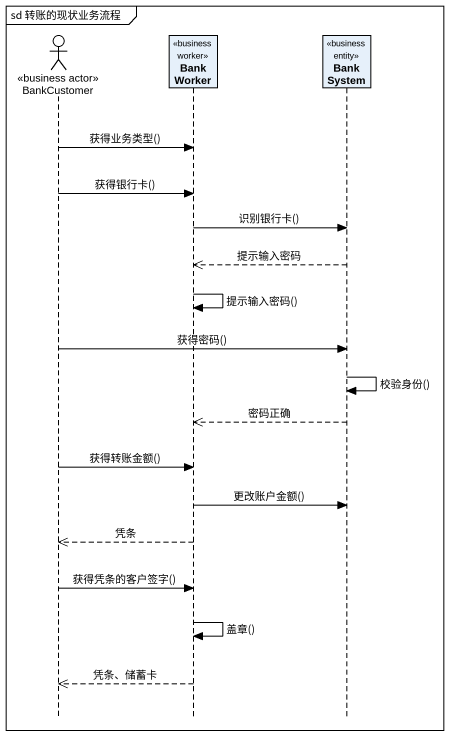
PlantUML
@startuml
mainframe sd 转账的现状业务流程
hide footbox
actor BankCustomer <<business actor>>
participant BankWorker <<business worker>>
participant BankSystem <<business entity>>

BankCustomer -> BankWorker : 获得业务类型()
BankCustomer -> BankWorker : 获得银行卡()
BankWorker -> BankSystem : 识别银行卡()
BankSystem -->> BankWorker : 提示输入密码
BankWorker -> BankWorker : 提示输入密码()
BankCustomer -> BankSystem : 获得密码()
BankSystem -> BankSystem : 校验身份()
BankSystem -->> BankWorker : 密码正确
BankCustomer -> BankWorker : 获得转账金额()
BankWorker -> BankSystem : 更改账户金额()
BankWorker -->> BankCustomer : 凭条
BankCustomer -> BankWorker : 获得凭条的客户签字()
BankWorker -> BankWorker : 盖章()
BankWorker -->> BankCustomer : 凭条、储蓄卡
@enduml
